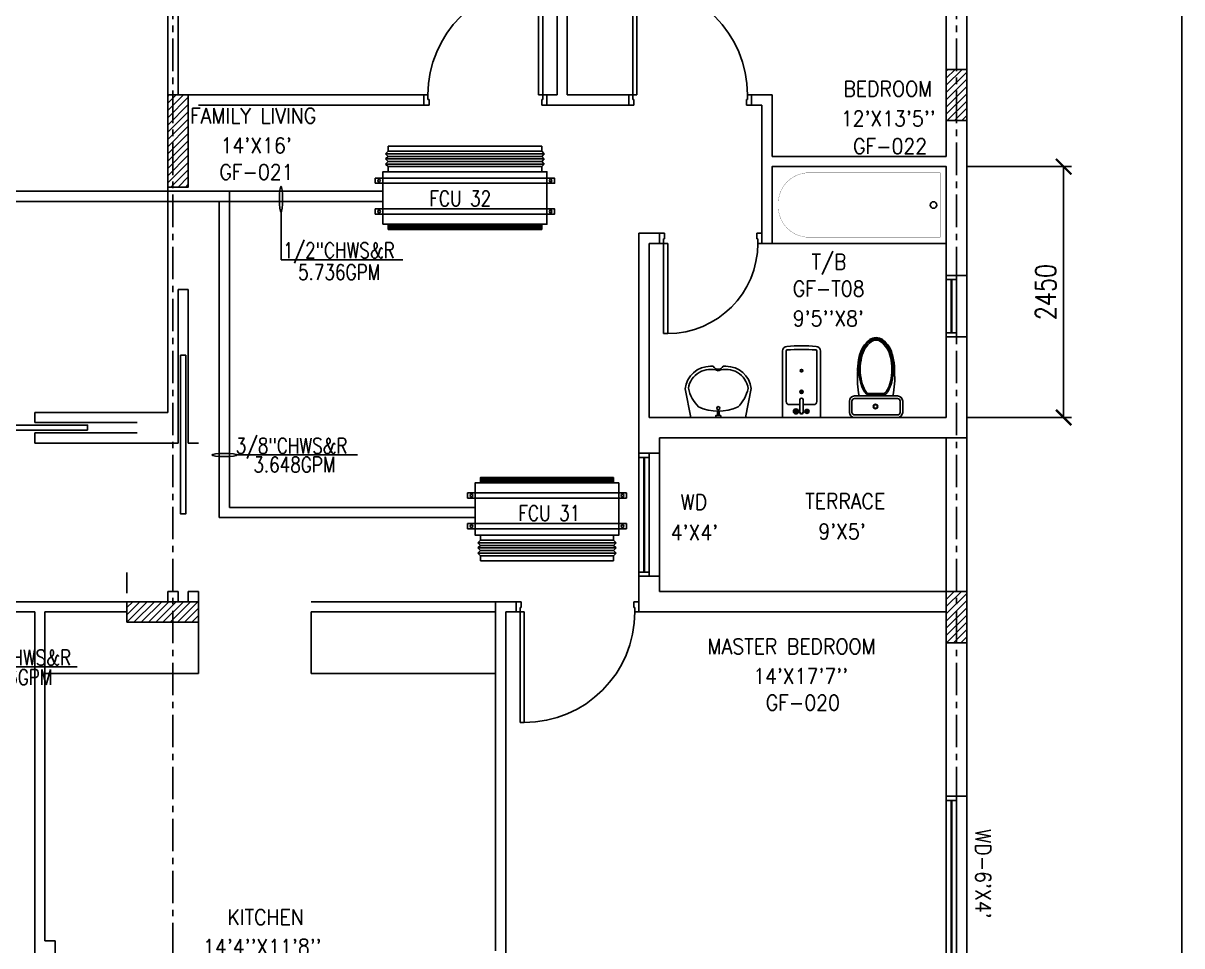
# Model space of a CAD drawing. Header units: millimetres. Extents: x -1288794 to 2153086, y -2701644 to -1335282.
# Drawn here: x 1522629 to 1533942, y -1486479 to -1477468 of the extents above; entities that cross this region are included whole.
import ezdxf

# ---------------------------------------------------------------- set-up
doc = ezdxf.new("R2010")
doc.units = ezdxf.units.MM
doc.header["$LTSCALE"] = 100
doc.header["$PDMODE"] = 34
doc.linetypes.add('CENTER', pattern=[50.8, 31.75, -6.35, 6.35, -6.35])
doc.linetypes.add('DASHED2', pattern=[9.525, 6.35, -3.175])
for name, color, linetype in [('A-ANNO-TEXT', 8, 'Continuous'), ('A-AREA', 8, 'CENTER'), ('A-DOOR', 4, 'Continuous'), ('A-FLOR-OVHD', 4, 'DASHED2'), ('A-FLOR-PFIX', 8, 'Continuous'), ('A-FLOR-SPCL', 8, 'Continuous'), ('A-GLAZ', 5, 'Continuous'), ('A-GRID', 253, 'CENTER'), ('A-WALL-FULL', 8, 'Continuous'), ('AC-CHILLED WATER TEXT', 41, 'Continuous'), ('AC-CHR', 60, 'Continuous'), ('AC-CHS', 30, 'Continuous'), ('AC-HLTEXT', 100, 'Continuous'), ('AC-SAD TEXT', 3, 'Continuous'), ('FCU-AC', 160, 'Continuous'), ('S-COL- HACT.', 9, 'Continuous'), ('S-COL.', 8, 'Continuous')]:
    doc.layers.add(name, color=color, linetype=linetype)
doc.styles.add('ROMANS', font='romans.shx', dxfattribs={"width": 0.8})
doc.styles.add('SIMPLEX', font='simplex.shx', dxfattribs={"width": 0.8})
doc.dimstyles.new('100 of DIM2', dxfattribs={"dimscale": 0, "dimtxt": 200, "dimasz": 150, "dimexe": 75, "dimexo": 200, "dimgap": 75, "dimtad": 1, "dimdec": 0, "dimrnd": 5, "dimzin": 0, "dimdsep": 46, "dimtxsty": 'ROMANS', "dimblk": 'ARCHTICK', "dimcen": 100, "dimclrd": 94, "dimclre": 94, "dimclrt": 2, "dimadec": 0, "dimazin": 0, "dimtfac": 1, "dimtdec": 0, "dimtofl": 0, "dimtmove": 2, "dimatfit": 3, "dimldrblk": 'OPEN90', "dimfxl": 75, "dimtolj": 1, "dimtzin": 0, "dimarcsym": 0})
pattern_1 = [(45, (2628196.87, -1109556.65), (-35.355339, 35.355339), [])]

# ---------------------------------------------------------------- blocks, each defined once
blk = doc.blocks.new('D-120-R1')
for p, q in [((-80, 1180), (-40, 1180)), ((-80, 1180), (-80, 100)), ((-40, 1180), (-40, 55)), ((-1200, 100), (-1160, 100)), ((-1200, 100), (-1200, 0)), ((-1160, 100), (-1160, 55)), ((-1160, 55), (-1150, 55)), ((-1150, 55), (-1150, 0)), ((-80, 100), (0, 100)), ((-50, 55), (-40, 55)), ((-50, 55), (-50, 0)), ((-50, 0), (0, 0)), ((0, 100), (0, 0)), ((-1200, 0), (-1150, 0))]:
    blk.add_line(p, q)
at = {"linetype": 'Continuous'}
blk.add_arc((-80, 100), 1080, 90, 180, dxfattribs=at)
blk = doc.blocks.new('W-180')
for p, q in [((1800, 100), (0, 100)), ((1800, 0), (0, 0)), ((40, 0), (40, 100)), ((1760, 100), (1760, 0))]:
    blk.add_line(p, q)
at = {"linetype": 'Continuous'}
for p, q in [((1760, 53), (40, 53)), ((1760, 47), (40, 47))]:
    blk.add_line(p, q, dxfattribs=at)
blk = doc.blocks.new('WC-1')
for p, q in [((-210, 0), (210, 0)), ((-260, -160), (-260, -50)), ((-235, -160), (-235, -50)), ((-210, -25), (210, -25)), ((235, -50), (235, -160)), ((260, -50), (260, -160)), ((210, -185), (-210, -185)), ((210, -210), (-210, -210)), ((91, -223), (-91, -223)), ((86, -235), (-86, -235))]:
    blk.add_line(p, q)
for radius in [22.1, 17.1]:
    blk.add_circle((-6, -107), radius)
for centre, radius, start, end in [((-210, -50), 50, 90, 180), ((-210, -50), 25, 90, 180), ((210, -50), 50, 360, 90), ((210, -50), 25, 360, 90), ((-210, -160), 50, 180, 270), ((-210, -160), 25, 180, 270), ((722, -383), 904, 168.9529, 184.0632), ((69, -365), 214, 138.4152, 149.8586), ((-69, -365), 214, 30.1414, 41.5848), ((210, -160), 25, 270, 360), ((210, -160), 50, 270, 360), ((178, -428), 341, 149.8586, 166.4766), ((178, -428), 328, 149.8586, 166.4766), ((69, -365), 201, 139.9943, 149.8586), ((-69, -365), 201, 30.1414, 40.0057), ((-178, -428), 328, 13.5234, 30.1414), ((-178, -428), 341, 13.5234, 30.1414), ((352, -470), 532, 177.5541, 180), ((352, -470), 520, 166.4766, 180), ((352, -470), 507, 166.4766, 180), ((-352, -470), 507, 360, 13.5234), ((-352, -470), 520, 360, 13.5234), ((-352, -470), 532, 360, 2.4459), ((352, -470), 532, 180, 193.5234), ((352, -470), 520, 180, 193.5234), ((352, -470), 507, 180, 193.5234), ((-352, -470), 507, 346.4766, 360), ((-352, -470), 520, 346.4766, 360), ((-352, -470), 532, 346.4766, 360), ((178, -512), 353, 193.5234, 210.1414), ((178, -512), 341, 193.5234, 210.1414), ((178, -512), 328, 193.5234, 210.1414), ((69, -575), 201, 210.1414, 234.4972), ((-69, -575), 201, 305.5028, 329.8586), ((-178, -512), 328, 329.8586, 346.4766), ((-178, -512), 341, 329.8586, 346.4766), ((-178, -512), 353, 329.8586, 346.4766), ((69, -575), 226, 210.1414, 234.4972), ((69, -575), 214, 210.1414, 234.4972), ((0, -672), 108, 234.4972, 270), ((0, -672), 95.9, 234.4972, 270), ((0, -672), 83.4, 234.4972, 270), ((0, -672), 83.4, 270, 305.5028), ((0, -672), 95.9, 270, 305.5028), ((0, -672), 108, 270, 305.5028), ((-69, -575), 214, 305.5028, 329.8586), ((-69, -575), 226, 305.5028, 329.8586)]:
    blk.add_arc(centre, radius, start, end)
at = {"linetype": 'Continuous', "ltscale": 50}
blk.add_arc((-722, -383), 904, 355.9368, 11.0471, dxfattribs=at)
blk = doc.blocks.new('W-120')
for p, q in [((1200, 100), (0, 100)), ((1200, 0), (0, 0)), ((40, 0), (40, 100)), ((1160, 100), (1160, 0))]:
    blk.add_line(p, q)
at = {"linetype": 'Continuous'}
for p, q in [((1160, 53), (40, 53)), ((1160, 47), (40, 47))]:
    blk.add_line(p, q, dxfattribs=at)
blk = doc.blocks.new('BIDET-1')
for p, q in [((175, 0), (-175, 0)), ((-185, -10), (-185, -649)), ((-39, -59), (-69, -59)), ((-54, -44), (-54, -74)), ((-15, -54), (-15, -174)), ((15, -54), (15, -174)), ((39, -59), (69, -59)), ((54, -44), (54, -74)), ((185, -10), (185, -649)), ((-150, -155), (-150, -649)), ((-15, -125), (-120, -125)), ((120, -125), (15, -125)), ((150, -155), (150, -649)), ((12, -250), (-12, -250)), ((-9, -259), (9, -241)), ((-9, -241), (9, -259)), ((0, -238), (0, -262))]:
    blk.add_line(p, q)
for centre, radius in [((-54, -59), 25), ((-54, -59), 20), ((-54, -59), 15.2), ((-54, -59), 10.2), ((54, -59), 20), ((54, -59), 15.2), ((54, -59), 10.2), ((0, -250), 17.5), ((0, -250), 12.5), ((0, -457), 12.5), ((0, -457), 10)]:
    blk.add_circle(centre, radius)
for centre, radius, start, end in [((-175, -10), 10, 90, 180), ((175, -10), 10, 0, 90), ((0, -54), 20, 318.5904, 221.4096), ((0, -54), 15, 0, 180), ((-120, -155), 30, 90, 180), ((0, -174), 15, 180, 0), ((120, -155), 30, 0, 90), ((-140, -649), 45, 180, 265.2062), ((-140, -649), 10, 180, 265.2062), ((0, 1020), 1685, 265.2062, 274.7938), ((140, -649), 10, 274.7938, 0), ((140, -649), 45, 274.7938, 0), ((0, 1020), 1720, 265.2062, 274.7938)]:
    blk.add_arc(centre, radius, start, end)
blk = doc.blocks.new('W-60')
for p, q in [((600, 100), (0, 100)), ((600, 0), (0, 0)), ((40, 0), (40, 100)), ((560, 100), (560, 0))]:
    blk.add_line(p, q)
at = {"linetype": 'Continuous'}
for p, q in [((560, 53), (40, 53)), ((560, 47), (40, 47))]:
    blk.add_line(p, q, dxfattribs=at)
blk = doc.blocks.new('LAV-4')
for p, q in [((-266, 0), (-322, -283)), ((-266, 0), (268, 0)), ((268, 0), (324, -280)), ((-48, -500), (-75, -500)), ((75, -500), (50, -500))]:
    blk.add_line(p, q)
for points in [[(-25, 0), (-25, -18), (25, -18), (25, 0)], [(-9, -20), (-9, -57), (8, -57), (8, -20)]]:
    blk.add_lwpolyline(points, close=True)
blk.add_circle((0, -91), 15.4)
for centre, radius, start, end in [((74, -366), 375, 135.3333, 167.1432), ((0, -539), 477, 66.1261, 113.874), ((-74, -366), 375, 12.5199, 44.6667), ((-75, -250), 250, 187.6784, 270), ((-75, -250), 220, 188.5814, 289.9523), ((75, -250), 220, 250.0878, 350.8515), ((75, -250), 250, 270, 353.0121), ((1, -527), 55.9, 28.7827, 151.2173), ((50, -499), 0, 238.1883, 0)]:
    blk.add_arc(centre, radius, start, end)
blk = doc.blocks.new('D-100-R1')
for p, q in [((-80, 980), (-80, 100)), ((-80, 980), (-40, 980)), ((-40, 980), (-40, 55)), ((-1000, 100), (-1000, 0)), ((-1000, 100), (-960, 100)), ((-960, 100), (-960, 55)), ((-960, 55), (-950, 55)), ((-950, 55), (-950, 0)), ((-80, 100), (0, 100)), ((-50, 55), (-50, 0)), ((-50, 55), (-40, 55)), ((-50, 0), (0, 0)), ((0, 100), (0, 0)), ((-1000, 0), (-950, 0))]:
    blk.add_line(p, q)
at = {"linetype": 'Continuous'}
blk.add_arc((-80, 100), 880, 90, 180, dxfattribs=at)
blk = doc.blocks.new('BT-2')
blk.add_lwpolyline([(0, 750), (1700, 750), (1700, 0), (0, 0)], close=True)
at = {"const_width": 2}
blk.add_lwpolyline([(60, 690), (1340, 690, -0.414214), (1640, 390), (1640, 360, -0.414214), (1340, 60), (60, 60)], format="xyb", close=True, dxfattribs=at)
blk.add_circle((125, 375), 31.9)
blk = doc.blocks.new('_ArchTick')
at = {"color": 0, "linetype": 'ByBlock', "const_width": 0.15}
blk.add_lwpolyline([(-0.5, -0.5), (0.5, 0.5)], dxfattribs=at)
blk = doc.blocks.new('*D410')
at = {"layer": 'AC-HLTEXT', "color": 94, "lineweight": -2, "transparency": 16777216}
for p, q in [((1531842, -1478869), (1532863, -1478869)), ((1532788, -1478869), (1532788, -1481319)), ((1531842, -1481319), (1532863, -1481319))]:
    blk.add_line(p, q, dxfattribs=at)
at = {"layer": 'Defpoints', "color": 0, "transparency": 16777216}
for p in [(1531642, -1478869), (1531642, -1481319), (1532788, -1481319)]:
    blk.add_point(p, dxfattribs=at)
at = {"layer": 'AC-HLTEXT', "color": 94, "lineweight": -2, "transparency": 16777216, "xscale": 150, "yscale": 150, "zscale": 150}
for p, rotation in [((1532788, -1478869), 90), ((1532788, -1481319), 270)]:
    blk.add_blockref('_ArchTick', p, dxfattribs=dict(at, rotation=rotation))
at = {"layer": 'AC-HLTEXT', "color": 2, "transparency": 16777216, "insert": (1532613, -1480094), "char_height": 200, "attachment_point": 5, "rotation": 90, "style": 'ROMANS'}
blk.add_mtext('\\A1;2450', dxfattribs=at)
blk = doc.blocks.new('fcu 2.5 tr')
h = blk.add_hatch()
h.set_pattern_fill('NET', color=3)
h.paths.add_polyline_path([(83172, -1587743), (81672, -1587743), (81672, -1587793), (83172, -1587793)])
at = {"layer": 'FCU-AC'}
for p, q in [((81672, -1587030), (81647, -1587055)), ((83172, -1587030), (81672, -1587030)), ((83197, -1587055), (83172, -1587030)), ((83197, -1587055), (81647, -1587055)), ((81672, -1587080), (81647, -1587055)), ((81672, -1587080), (81647, -1587105)), ((83197, -1587105), (81647, -1587105)), ((81672, -1587130), (81647, -1587105)), ((81672, -1587130), (81647, -1587155)), ((83172, -1587080), (81672, -1587080)), ((83172, -1587080), (81672, -1587080)), ((83172, -1587130), (81672, -1587130)), ((83172, -1587130), (81672, -1587130)), ((83197, -1587055), (83172, -1587080)), ((83197, -1587105), (83172, -1587080)), ((83197, -1587105), (83172, -1587130)), ((83197, -1587155), (83172, -1587130)), ((83197, -1587155), (81647, -1587155)), ((81672, -1587180), (81647, -1587155)), ((83197, -1587155), (83172, -1587180))]:
    blk.add_line(p, q, dxfattribs=at)
at = {"layer": 'FCU-AC', "color": 1}
for p, q in [((83172, -1586980), (81672, -1586980)), ((81672, -1586980), (81672, -1587030)), ((81672, -1587030), (83172, -1587030)), ((83172, -1587030), (83172, -1586980)), ((83172, -1587180), (81672, -1587180)), ((81672, -1587180), (81672, -1587230)), ((81672, -1587230), (83172, -1587230)), ((83172, -1587230), (83172, -1587180))]:
    blk.add_line(p, q, dxfattribs=at)
at = {"layer": 'FCU-AC'}
blk.add_lwpolyline([(81622, -1587743), (83222, -1587743), (83222, -1587230), (81622, -1587230)], close=True, dxfattribs=at)
at = {"layer": 'FCU-AC', "color": 6}
for points in [[(81547, -1587343), (83297, -1587343), (83297, -1587293), (81547, -1587293)], [(81547, -1587643), (83297, -1587643), (83297, -1587593), (81547, -1587593)]]:
    blk.add_lwpolyline(points, close=True, dxfattribs=at)
at = {"layer": 'FCU-AC', "color": 3}
blk.add_lwpolyline([(81672, -1587793), (83172, -1587793), (83172, -1587743), (81672, -1587743)], close=True, dxfattribs=at)
at = {"layer": 'FCU-AC', "color": 6}
for centre in [(81584, -1587318), (83259, -1587318), (81584, -1587618), (83259, -1587618)]:
    blk.add_circle(centre, 12.5, dxfattribs=at)
blk = doc.blocks.new('fcu 2 tr')
h = blk.add_hatch()
h.set_pattern_fill('NET', color=3)
h.paths.add_polyline_path([(80954, -1588493), (79654, -1588493), (79654, -1588543), (80954, -1588543)])
at = {"layer": 'FCU-AC'}
for p, q in [((79654, -1587780), (79629, -1587805)), ((80979, -1587805), (79629, -1587805)), ((79654, -1587830), (79629, -1587805)), ((80954, -1587780), (79654, -1587780)), ((80954, -1587780), (80979, -1587805)), ((80954, -1587830), (80979, -1587805)), ((79654, -1587830), (79629, -1587855)), ((80979, -1587855), (79629, -1587855)), ((79654, -1587880), (79629, -1587855)), ((79654, -1587880), (79629, -1587905)), ((80979, -1587905), (79629, -1587905)), ((79654, -1587930), (79629, -1587905)), ((80954, -1587830), (79654, -1587830)), ((80954, -1587830), (79654, -1587830)), ((80954, -1587880), (79654, -1587880)), ((80954, -1587880), (79654, -1587880)), ((80954, -1587830), (80979, -1587855)), ((80954, -1587880), (80979, -1587855)), ((80954, -1587880), (80979, -1587905)), ((80954, -1587930), (80979, -1587905))]:
    blk.add_line(p, q, dxfattribs=at)
at = {"layer": 'FCU-AC', "color": 1}
for p, q in [((80954, -1587730), (79654, -1587730)), ((79654, -1587730), (79654, -1587780)), ((79654, -1587780), (80954, -1587780)), ((80954, -1587780), (80954, -1587730)), ((80954, -1587930), (79654, -1587930)), ((79654, -1587930), (79654, -1587980)), ((80954, -1587980), (80954, -1587930)), ((79654, -1587980), (80954, -1587980))]:
    blk.add_line(p, q, dxfattribs=at)
at = {"layer": 'FCU-AC', "color": 6}
for points in [[(79529, -1588093), (81079, -1588093), (81079, -1588043), (79529, -1588043)], [(79529, -1588393), (81079, -1588393), (81079, -1588343), (79529, -1588343)]]:
    blk.add_lwpolyline(points, close=True, dxfattribs=at)
at = {"layer": 'FCU-AC'}
blk.add_lwpolyline([(79604, -1588493), (81004, -1588493), (81004, -1587980), (79604, -1587980)], close=True, dxfattribs=at)
at = {"layer": 'FCU-AC', "color": 3}
blk.add_lwpolyline([(79654, -1588543), (80954, -1588543), (80954, -1588493), (79654, -1588493)], close=True, dxfattribs=at)
at = {"layer": 'FCU-AC', "color": 6}
for centre in [(79566, -1588068), (81041, -1588068), (79566, -1588368), (81041, -1588368)]:
    blk.add_circle(centre, 12.5, dxfattribs=at)

msp = doc.modelspace()

# ---------------------------------------------------------------- hatches: boundary and pattern name
at = {"layer": 'S-COL- HACT.', "linetype": 'Continuous', "ltscale": 3}
h = msp.add_hatch(dxfattribs=at)
h.set_pattern_fill('ANSI31', color=256, scale=400, style=0)
h.set_pattern_definition(pattern_1)
h.paths.add_polyline_path([(1531641.7, -1477918.6), (1531641.7, -1478418.6), (1531841.7, -1478418.6), (1531841.7, -1477918.6)])
h = msp.add_hatch(dxfattribs=at)
h.set_pattern_fill('ANSI31', color=256, scale=400, style=0)
h.set_pattern_definition(pattern_1)
h.paths.add_polyline_path([(1524041.7, -1478168.6), (1524041.7, -1479068.6), (1524241.7, -1479068.6), (1524241.7, -1478168.6)])
h = msp.add_hatch(dxfattribs=at)
h.set_pattern_fill('ANSI31', color=256, scale=400, style=0)
h.set_pattern_definition(pattern_1)
h.paths.add_polyline_path([(1531641.7, -1483018.6), (1531641.7, -1483518.6), (1531841.7, -1483518.6), (1531841.7, -1483018.6)])
h = msp.add_hatch(dxfattribs=at)
h.set_pattern_fill('ANSI31', color=256, scale=400, style=0)
h.set_pattern_definition(pattern_1)
h.paths.add_polyline_path([(1523641.7, -1483318.6), (1524341.7, -1483318.6), (1524341.7, -1483118.6), (1523641.7, -1483118.6)])

# ---------------------------------------------------------------- linework, layer by layer
at = {"layer": 'A-AREA', "ltscale": 15}
msp.add_line((1533941.7, -1512568.6), (1533941.7, -1469568.6), dxfattribs=at)
at = {"layer": 'A-DOOR', "ltscale": 3}
for points in [[(1524216.7, -1480711.1), (1524166.7, -1480711.1), (1524166.7, -1482261.1), (1524216.7, -1482261.1), (1524216.7, -1480711.1)], [(1523257.7, -1481443.6), (1523257.7, -1481393.6), (1522207.7, -1481393.6), (1522207.7, -1481443.6), (1523257.7, -1481443.6)]]:
    msp.add_lwpolyline(points, dxfattribs=at)
at = {"layer": 'A-FLOR-OVHD', "linetype": 'Continuous', "ltscale": 3}
for p, q in [((1520841.7, -1483118.6), (1522641.7, -1483118.6)), ((1522641.7, -1483218.6), (1520841.7, -1483218.6))]:
    msp.add_line(p, q, dxfattribs=at)
at = {"layer": 'A-FLOR-SPCL', "ltscale": 3}
for p, q in [((1531641.7, -1481518.6), (1531641.7, -1483018.6)), ((1531841.7, -1481518.6), (1531841.7, -1483018.6)), ((1524341.7, -1483218.6), (1524341.7, -1483818.6)), ((1525441.7, -1483218.6), (1527241.7, -1483218.6)), ((1525441.7, -1483218.6), (1525441.7, -1483818.6)), ((1522841.7, -1483818.6), (1524341.7, -1483818.6)), ((1525441.7, -1483818.6), (1527241.7, -1483818.6))]:
    msp.add_line(p, q, dxfattribs=at)
at = {"layer": 'A-GLAZ', "ltscale": 3}
for p, q in [((1531841.7, -1480531.3), (1531841.7, -1479931.3)), ((1528841.7, -1481668.6), (1528841.7, -1482868.6)), ((1531841.7, -1486818.6), (1531841.7, -1485018.6))]:
    msp.add_line(p, q, dxfattribs=at)
at = {"layer": 'A-GRID', "ltscale": 0.1}
for p, q in [((1524091.7, -1466442.6), (1524091.7, -1514577)), ((1531741.7, -1466442.6), (1531741.7, -1514577))]:
    msp.add_line(p, q, dxfattribs=at)
at = {"layer": 'A-WALL-FULL', "ltscale": 3}
for p, q in [((1527841.7, -1474068.6), (1527841.7, -1478168.6)), ((1527941.7, -1474068.6), (1527941.7, -1478168.6)), ((1524041.7, -1474668.6), (1524041.7, -1481268.6)), ((1524141.7, -1474668.6), (1524141.7, -1478168.6)), ((1531641.7, -1476368.6), (1531641.7, -1478768.6)), ((1531841.7, -1476368.6), (1531841.7, -1479931.3)), ((1524141.7, -1478168.6), (1526541.7, -1478168.6)), ((1526541.7, -1478168.6), (1526541.7, -1478268.6)), ((1527741.7, -1478168.6), (1527841.7, -1478168.6)), ((1527741.7, -1478168.6), (1527741.7, -1478268.6)), ((1527941.7, -1478168.6), (1528541.7, -1478168.6)), ((1528541.7, -1478168.6), (1528541.7, -1478268.6)), ((1529741.7, -1478168.6), (1529941.7, -1478168.6)), ((1529741.7, -1478168.6), (1529741.7, -1478268.6)), ((1529941.7, -1478168.6), (1529941.7, -1478768.6)), ((1524341.7, -1478268.6), (1526541.7, -1478268.6)), ((1527741.7, -1478268.6), (1528541.7, -1478268.6)), ((1529741.7, -1478268.6), (1529841.7, -1478268.6)), ((1529841.7, -1478268.6), (1529841.7, -1479618.6)), ((1529941.7, -1478768.6), (1531641.7, -1478768.6)), ((1529941.7, -1478868.6), (1531641.7, -1478868.6)), ((1529941.7, -1478868.6), (1529941.7, -1479618.6)), ((1531641.7, -1478868.6), (1531641.7, -1479931.3)), ((1528641.7, -1479518.6), (1528841.7, -1479518.6)), ((1528641.7, -1479518.6), (1528641.7, -1481668.6)), ((1528841.7, -1479518.6), (1528841.7, -1479618.6)), ((1528741.7, -1479618.6), (1528841.7, -1479618.6)), ((1528741.7, -1479618.6), (1528741.7, -1481318.6)), ((1529841.7, -1479618.6), (1529941.7, -1479618.6)), ((1531641.7, -1479931.3), (1531841.7, -1479931.3)), ((1524141.7, -1480068.6), (1524141.7, -1481568.6)), ((1524141.7, -1480068.6), (1524241.7, -1480068.6)), ((1524241.7, -1480068.6), (1524241.7, -1481568.6)), ((1531641.7, -1480531.3), (1531641.7, -1481318.6)), ((1531641.7, -1480531.3), (1531841.7, -1480531.3)), ((1531841.7, -1480531.3), (1531841.7, -1481518.6)), ((1524041.7, -1481268.6), (1522741.7, -1481268.6)), ((1522741.7, -1481368.6), (1522741.7, -1481268.6)), ((1523741.7, -1481368.6), (1522741.7, -1481368.6)), ((1528741.7, -1481318.6), (1531641.7, -1481318.6)), ((1523741.7, -1481468.6), (1522741.7, -1481468.6)), ((1522741.7, -1481568.6), (1522741.7, -1481468.6)), ((1524041.7, -1481568.6), (1522741.7, -1481568.6)), ((1524141.7, -1481568.6), (1524041.7, -1481568.6)), ((1524341.7, -1481568.6), (1524241.7, -1481568.6)), ((1528841.7, -1481518.6), (1531841.7, -1481518.6)), ((1528841.7, -1481518.6), (1528841.7, -1481668.6)), ((1528841.7, -1481668.6), (1528641.7, -1481668.6)), ((1528641.7, -1482868.6), (1528641.7, -1483218.6)), ((1528841.7, -1482868.6), (1528641.7, -1482868.6)), ((1528841.7, -1482868.6), (1528841.7, -1483018.6)), ((1524041.7, -1483018.6), (1524041.7, -1483118.6)), ((1524041.7, -1483018.6), (1524141.7, -1483018.6)), ((1524141.7, -1483118.6), (1524141.7, -1483018.6)), ((1524241.7, -1483118.6), (1524241.7, -1483018.6)), ((1524241.7, -1483018.6), (1524341.7, -1483018.6)), ((1524341.7, -1483018.6), (1524341.7, -1483218.6)), ((1528841.7, -1483018.6), (1531841.7, -1483018.6)), ((1531841.7, -1483018.6), (1531841.7, -1485018.6)), ((1522641.7, -1483118.6), (1524041.7, -1483118.6)), ((1524141.7, -1483118.6), (1524241.7, -1483118.6)), ((1527240.3, -1483118.6), (1525441.7, -1483118.6)), ((1527241.7, -1483118.6), (1527441.7, -1483118.6)), ((1527241.7, -1486529.4), (1527241.7, -1483118.6)), ((1527441.7, -1483118.6), (1527441.7, -1483218.6)), ((1522641.7, -1483218.6), (1522741.7, -1483218.6)), ((1522741.7, -1483218.6), (1522741.7, -1487118.6)), ((1522841.7, -1483218.6), (1522841.7, -1486429.4)), ((1522841.7, -1483218.6), (1523641.7, -1483218.6)), ((1527341.7, -1483218.6), (1527341.7, -1488618.6)), ((1527341.7, -1483218.6), (1527441.7, -1483218.6)), ((1527441.7, -1483218.6), (1527441.7, -1483218.6)), ((1528641.7, -1483218.6), (1531641.7, -1483218.6)), ((1531641.7, -1483218.6), (1531641.7, -1485018.6)), ((1531641.7, -1485018.6), (1531841.7, -1485018.6))]:
    msp.add_line(p, q, dxfattribs=at)
at = {"layer": 'A-WALL-FULL', "linetype": 'Continuous', "ltscale": 3}
for p, q in [((1523641.7, -1483033.7), (1523641.7, -1482933.7)), ((1524341.7, -1483118.6), (1524341.7, -1483318.6)), ((1524341.7, -1483318.6), (1523641.7, -1483318.6)), ((1522941.7, -1486429.4), (1522841.7, -1486429.4)), ((1522941.7, -1486818.6), (1522941.7, -1486429.4))]:
    msp.add_line(p, q, dxfattribs=at)
at = {"layer": 'AC-CHILLED WATER TEXT'}
for p, q in [((1525147.1, -1479312.3), (1525147.1, -1479778.2)), ((1526335.5, -1479778.2), (1525147.1, -1479778.2)), ((1524720.1, -1481685.1), (1525892.3, -1481685.1)), ((1521983.4, -1483754), (1523155.7, -1483754))]:
    msp.add_line(p, q, dxfattribs=at)
for centre, major_axis in [((1525147.1, -1479187.3), (0, -125)), ((1524595.1, -1481685.3), (-125, 0))]:
    msp.add_ellipse(centre, major_axis=major_axis, ratio=0.12, dxfattribs=at)
at = {"layer": 'AC-CHR'}
for p, q in [((1526141.7, -1479109.7), (1520107.9, -1479109.7)), ((1524643.2, -1482197.1), (1524643.2, -1479109.7)), ((1527043.8, -1482197.1), (1524643.2, -1482197.1))]:
    msp.add_line(p, q, dxfattribs=at)
at = {"layer": 'AC-CHS'}
for p, q in [((1526141.7, -1479209.7), (1520007.9, -1479209.7)), ((1524543.2, -1482297.1), (1524543.2, -1479209.7)), ((1527043.8, -1482297.1), (1524543.2, -1482297.1))]:
    msp.add_line(p, q, dxfattribs=at)
at = {"layer": 'S-COL.', "linetype": 'Continuous', "ltscale": 3}
for p, q in [((1523641.7, -1482833.7), (1523641.7, -1483033.7)), ((1524341.7, -1483318.6), (1524341.7, -1483118.6)), ((1523641.7, -1483318.6), (1524341.7, -1483318.6))]:
    msp.add_line(p, q, dxfattribs=at)
for points in [[(1531641.7, -1477918.6), (1531641.7, -1478418.6), (1531841.7, -1478418.6), (1531841.7, -1477918.6)], [(1524041.7, -1478168.6), (1524041.7, -1479068.6), (1524241.7, -1479068.6), (1524241.7, -1478168.6)], [(1524041.7, -1478168.6), (1524041.7, -1479068.6), (1524241.7, -1479068.6), (1524241.7, -1478168.6)], [(1524041.7, -1478168.6), (1524041.7, -1479068.6), (1524241.7, -1479068.6), (1524241.7, -1478168.6)], [(1531641.7, -1483018.6), (1531641.7, -1483518.6), (1531841.7, -1483518.6), (1531841.7, -1483018.6)], [(1531641.7, -1483018.6), (1531641.7, -1483518.6), (1531841.7, -1483518.6), (1531841.7, -1483018.6)], [(1531641.7, -1483018.6), (1531641.7, -1483518.6), (1531841.7, -1483518.6), (1531841.7, -1483018.6)], [(1523641.7, -1483318.6), (1524341.7, -1483318.6), (1524341.7, -1483118.6), (1523641.7, -1483118.6)], [(1523641.7, -1483318.6), (1524341.7, -1483318.6), (1524341.7, -1483118.6), (1523641.7, -1483118.6)]]:
    msp.add_lwpolyline(points, close=True, dxfattribs=at)

# ---------------------------------------------------------------- block references
at = {"layer": 'A-DOOR', "ltscale": 3}
msp.add_blockref('D-120-R1', (1527741.7, -1478268.6), dxfattribs=at)
at = {"layer": 'A-DOOR', "ltscale": 3, "xscale": -1}
msp.add_blockref('D-120-R1', (1528541.7, -1478268.6), dxfattribs=at)
at = {"layer": 'A-DOOR', "ltscale": 3, "rotation": 180}
for name, p in [('D-100-R1', (1528841.7, -1479518.6)), ('D-120-R1', (1527441.7, -1483118.6))]:
    msp.add_blockref(name, p, dxfattribs=at)
at = {"layer": 'A-FLOR-PFIX', "ltscale": 3, "rotation": 180}
for name, p in [('BT-2', (1531641.7, -1478868.6)), ('LAV-4', (1529415.7, -1481318.6))]:
    msp.add_blockref(name, p, dxfattribs=at)
at = {"layer": 'A-FLOR-PFIX', "ltscale": 3, "xscale": -1, "rotation": 180}
for name, p in [('WC-1', (1530956.4, -1481318.6)), ('BIDET-1', (1530228.2, -1481318.6))]:
    msp.add_blockref(name, p, dxfattribs=at)
at = {"layer": 'A-GLAZ', "ltscale": 3, "rotation": 270}
for name, p in [('W-60', (1531641.7, -1479931.3)), ('W-120', (1528641.7, -1481668.6)), ('W-180', (1531641.7, -1485018.6))]:
    msp.add_blockref(name, p, dxfattribs=at)
at = {"layer": 'FCU-AC', "color": 3}
msp.add_blockref('fcu 2.5 tr', (1444520.2, 108311.4), dxfattribs=at)
at = {"layer": 'FCU-AC', "rotation": 180}
msp.add_blockref('fcu 2 tr', (1608047.3, -3070448.6), dxfattribs=at)

# ---------------------------------------------------------------- texts
at = {"layer": 'A-ANNO-TEXT', "style": 'ROMANS', "width": 0.9}
for s, p in [('BEDROOM', (1530638.1, -1478183.7)), ('FAMILY LIVING', (1524258.3, -1478446.2)), ("12'X13'5''", (1530612.4, -1478474.3)), ("14'X16'", (1524557.4, -1478736.7)), ('GF-022', (1530731.7, -1478744.9)), ('GF-021', (1524545.3, -1478996.4)), ('T/B', (1530325.8, -1479872.6)), ('GF-T08', (1530143.7, -1480135.8)), ("9'5''X8'", (1530143.7, -1480426.9)), ('WD', (1529047.7, -1482219.8)), ('TERRACE', (1530265, -1482211.7)), ("4'X4'", (1528952.2, -1482518.2)), ("9'X5'", (1530392.5, -1482507.2)), ('MASTER BEDROOM', (1529310.2, -1483629.6)), ("14'X17'7''", (1529757.3, -1483920.1)), ('GF-020', (1529879.9, -1484179.4)), ('KITCHEN', (1524623.7, -1486273.7)), ("14'4''X11'8''", (1524385.9, -1486564.3))]:
    msp.add_text(s, height=150, dxfattribs=at).set_placement(p)
msp.add_text("WD-6'X4'", height=150, rotation=270, dxfattribs=at).set_placement((1531926.7, -1485339.3))
at = {"layer": 'AC-CHILLED WATER TEXT', "style": 'SIMPLEX', "width": 0.8}
for s, p in [('1/2"CHWS&R', (1525166, -1479761.3)), ('5.736GPM', (1525313.7, -1479974.1)), ('3/8"CHWS&R', (1524704.4, -1481670.1)), ('3.648GPM', (1524877, -1481854.5)), ('1/2"CHWS&R', (1522005.7, -1483739)), ('7.56GPM', (1522216.4, -1483931.3))]:
    msp.add_text(s, height=150, dxfattribs=at).set_placement(p)
at = {"layer": 'AC-SAD TEXT', "style": 'SIMPLEX', "width": 0.8}
msp.add_text('FCU 32', height=150, dxfattribs=at).set_placement((1526596.3, -1479255.6))
msp.add_text('FCU 31', height=150, rotation=0, dxfattribs=at).set_placement((1527465.6, -1482327.5))

# ---------------------------------------------------------------- dimensions: what is measured, and where the dimension line sits
at = {"layer": 'AC-HLTEXT'}
dim = msp.add_linear_dim(base=(1532788.4, -1481318.6), p1=(1531641.7, -1478868.6), p2=(1531641.7, -1481318.6), angle=90, dimstyle='100 of DIM2', override={"dimscale": 1, "dimfxl": 0.2}, dxfattribs=at)
dim.commit()
dim.dimension.update_dxf_attribs({"geometry": '*D410', "text_midpoint": (1532613.4, -1480093.6)})

doc.saveas('drawing.dxf')
